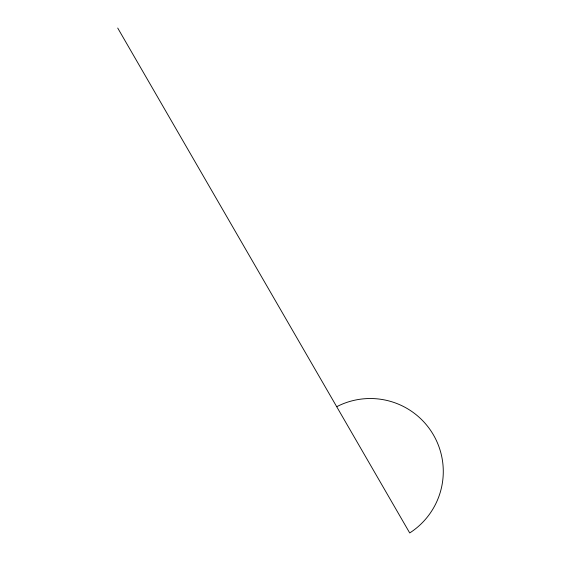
<?xml version="1.0" encoding="UTF-8"?>
<svg xmlns="http://www.w3.org/2000/svg" width="561" height="561" viewBox="0 0 561 561"><rect width="100%" height="100%" fill="white"/><g stroke="black" fill="none" stroke-linecap="round" stroke-linejoin="round"><path stroke-width="0.84" d="M117.726 28.05L409.712 532.95A72.993 72.993 0 0 0 433.485 434.985A72.993 72.993 0 0 0 336.726 406.697"/></g></svg>
